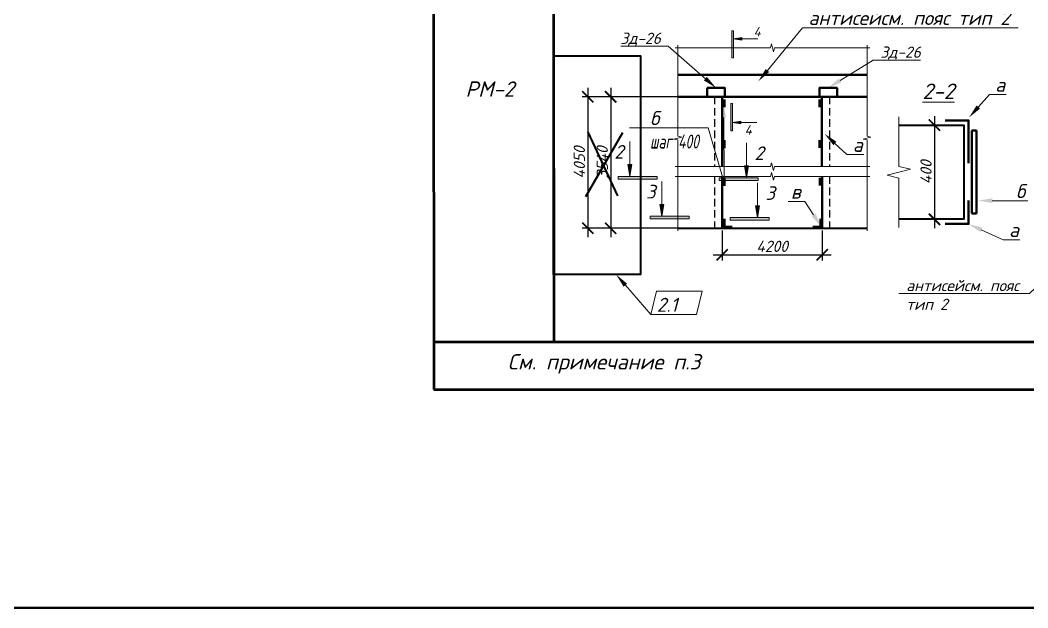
# Model space of a CAD drawing. Header units: millimetres. Extents: x -82276 to 69119, y 30132 to 86759.
# Drawn here: x -65489 to -48702, y 30132 to 39921 of the extents above; entities that cross this region are included whole.
import ezdxf
from ezdxf import colors
from ezdxf.entities.mleader import LeaderData, LeaderLine
from ezdxf.enums import TextEntityAlignment as Align
from ezdxf.math import Vec2, Vec3

# ---------------------------------------------------------------- set-up
doc = ezdxf.new("R2010")
doc.units = ezdxf.units.MM
doc.header["$MEASUREMENT"] = 0
doc.linetypes.add('штриховая', pattern=[0.75, 0.5, -0.25])
doc.layers.get('0').update_dxf_attribs({"lineweight": 5})
for name, color, linetype, lineweight in [('#ME', 7, 'Continuous', 40), ('#Выноски', 150, 'Continuous', 15), ('#Рамка', 7, 'Continuous', 50), ('#стены наруж', 12, 'Continuous', 35), ('размеры', 7, 'Continuous', 5), ('стены наруж_Ном._пера__97', 7, 'Continuous', 5)]:
    doc.layers.add(name, color=color, linetype=linetype, lineweight=lineweight)
doc.layers.add('текст', color=7, linetype='Continuous')
doc.styles.add('GOST 2.304', font='isocpeui.ttf')
doc.styles.add('STEP PR', font='isocpeui.ttf')
doc.dimstyles.new('SPDS', dxfattribs={"dimscale": 50, "dimtxt": 2.5, "dimasz": 2.5, "dimexe": 1.25, "dimexo": 0.625, "dimtad": 1, "dimdec": 0, "dimrnd": 0.001, "dimtxsty": 'STEP PR', "dimblk": 'ARCHTICK', "dimcen": 2.5, "dimdle": 2, "dimclrd": 256, "dimclre": 256, "dimclrt": 7, "dimadec": 0, "dimazin": 2, "dimtfac": 0.75, "dimtdec": 0, "dimtmove": 1, "dimatfit": 3, "dimfxl": 1, "dimtolj": 1, "dimarcsym": 1})

# ---------------------------------------------------------------- blocks, each defined once
blk = doc.blocks.new('*U301')
at = {"color": 0, "linetype": 'ByBlock', "lineweight": -2}
for p, q in [((30.54, 0), (30.86, 1.25)), ((30.86, 1.25), (31.48, -1.25)), ((30.54, 0), (0, 0)), ((31.48, -1.25), (31.79, 0)), ((62.34, 0), (31.79, 0))]:
    blk.add_line(p, q, dxfattribs=at)
blk = doc.blocks.new('*U355')
at = {"color": 0, "linetype": 'ByBlock', "lineweight": -2}
for p, q in [((29.14, 0), (29.45, 1.25)), ((29.45, 1.25), (30.07, -1.25)), ((29.14, 0), (0, 0)), ((30.07, -1.25), (30.39, 0)), ((59.52, 0), (30.39, 0))]:
    blk.add_line(p, q, dxfattribs=at)
blk = doc.blocks.new('*U303')
at = {"ltscale": 100}
h = blk.add_hatch(color=256, dxfattribs=at)
h.dxf.hatch_style = 1
h.paths.add_polyline_path([(-85, 1070), (-35, 1070), (15, 1070), (-35, 770)])
h = blk.add_hatch(color=256, dxfattribs=at)
h.dxf.hatch_style = 1
h.paths.add_polyline_path([(665, 700), (665, 770), (-335, 770), (-335, 700)])
at = {"linetype": 'Continuous', "ltscale": 100}
for p, q in [((-85, 1070), (-35, 1070)), ((-35, 770), (-85, 1070)), ((-35, 770), (15, 1070)), ((15, 1070), (-35, 1070)), ((-335, 700), (-335, 770)), ((-335, 770), (665, 770)), ((665, 700), (-335, 700))]:
    blk.add_line(p, q, dxfattribs=at)
at = {"linetype": 'Continuous', "ltscale": 100, "extrusion": (-1, -1e-16, 0), "elevation": 35}
blk.add_lwpolyline([(-1660, 0), (-1070, 0)], dxfattribs=at)
at = {"linetype": 'Continuous', "ltscale": 100}
blk.add_lwpolyline([(665, 700), (665, 770)], dxfattribs=at)
at = {"ltscale": 100, "style": 'STEP PR'}
blk.add_attdef('Nh', text='', height=350, dxfattribs=at).set_placement((-192, 1222), align=Align.RIGHT)
blk = doc.blocks.new('*U304')
at = {"ltscale": 100}
h = blk.add_hatch(color=256, dxfattribs=at)
h.dxf.hatch_style = 1
h.paths.add_polyline_path([(1415, 1070), (1365, 1070), (1315, 1070), (1365, 770)])
h = blk.add_hatch(color=256, dxfattribs=at)
h.dxf.hatch_style = 1
h.paths.add_polyline_path([(1665, 700), (1665, 770), (665, 770), (665, 700)])
at = {"linetype": 'Continuous', "ltscale": 100}
for p, q in [((1365, 770), (1315, 1070)), ((1315, 1070), (1365, 1070)), ((1415, 1070), (1365, 1070)), ((1365, 770), (1415, 1070)), ((1665, 770), (665, 770)), ((665, 700), (1665, 700)), ((1665, 700), (1665, 770))]:
    blk.add_line(p, q, dxfattribs=at)
at = {"linetype": 'Continuous', "ltscale": 100, "extrusion": (1, -1e-16, 0), "elevation": 1365}
blk.add_lwpolyline([(1660, 0), (1070, 0)], dxfattribs=at)
at = {"linetype": 'Continuous', "ltscale": 100}
blk.add_lwpolyline([(665, 700), (665, 770)], dxfattribs=at)
at = {"ltscale": 100, "style": 'STEP PR'}
blk.add_attdef('Nh', text='', height=350, dxfattribs=at).set_placement((1799, 1222), align=Align.RIGHT)
blk = doc.blocks.new('_ArchTick')
at = {"color": 0, "linetype": 'ByBlock', "const_width": 0.15}
blk.add_lwpolyline([(-0.5, -0.5), (0.5, 0.5)], dxfattribs=at)
blk = doc.blocks.new('*D351')
at = {"layer": 'Defpoints', "color": 0, "transparency": 16777216}
for p in [(-53796, 36464), (-52128, 36464), (-52128, 36013)]:
    blk.add_point(p, dxfattribs=at)
at = {"layer": 'размеры', "lineweight": -2, "transparency": 16777216}
for p, q in [((-53796, 36417), (-53796, 35919)), ((-52128, 36417), (-52128, 35919)), ((-53946, 36013), (-51978, 36013))]:
    blk.add_line(p, q, dxfattribs=at)
at = {"layer": 'размеры', "lineweight": -2, "transparency": 16777216, "xscale": 187.5, "yscale": 187.5, "zscale": 187.5, "rotation": 180}
blk.add_blockref('_ArchTick', (-53796, 36013), dxfattribs=at)
at = {"layer": 'размеры', "lineweight": -2, "transparency": 16777216, "xscale": 187.5, "yscale": 187.5, "zscale": 187.5}
blk.add_blockref('_ArchTick', (-52128, 36013), dxfattribs=at)
at = {"layer": 'размеры', "color": 7, "transparency": 16777216, "insert": (-52962, 36154), "char_height": 187.5, "attachment_point": 5, "style": 'STEP PR'}
blk.add_mtext('\\A1;4200', dxfattribs=at)
blk = doc.blocks.new('*D353')
at = {"layer": 'Defpoints', "color": 0, "transparency": 16777216}
for p in [(-54455, 38644), (-55652, 36455), (-54455, 36455)]:
    blk.add_point(p, dxfattribs=at)
at = {"layer": 'размеры', "lineweight": -2, "transparency": 16777216}
for p, q in [((-55652, 38794), (-55652, 36305)), ((-54502, 38644), (-55745, 38644)), ((-54502, 36455), (-55745, 36455))]:
    blk.add_line(p, q, dxfattribs=at)
at = {"layer": 'размеры', "lineweight": -2, "transparency": 16777216, "xscale": 187.5, "yscale": 187.5, "zscale": 187.5}
for p, rotation in [((-55652, 38644), 90), ((-55652, 36455), 270)]:
    blk.add_blockref('_ArchTick', p, dxfattribs=dict(at, rotation=rotation))
at = {"layer": 'размеры', "color": 7, "transparency": 16777216, "insert": (-55792, 37550), "char_height": 187.5, "attachment_point": 5, "rotation": 90, "style": 'STEP PR'}
blk.add_mtext('\\A1;3540', dxfattribs=at)
blk = doc.blocks.new('*U340')
at = {"color": 0, "linetype": 'ByBlock', "lineweight": -2}
for p, q in [((5.28, 0), (5.59, 1.25)), ((5.59, 1.25), (6.22, -1.25)), ((5.28, 0), (0, 0)), ((6.22, -1.25), (6.53, 0)), ((11.81, 0), (6.53, 0))]:
    blk.add_line(p, q, dxfattribs=at)
blk = doc.blocks.new('*D354')
at = {"layer": 'Defpoints', "color": 0, "transparency": 16777216}
for p in [(-49769, 38173), (-50258, 36604), (-49769, 36604)]:
    blk.add_point(p, dxfattribs=at)
at = {"layer": 'размеры', "lineweight": -2, "transparency": 16777216}
for p, q in [((-50258, 38323), (-50258, 36454)), ((-49816, 38173), (-50352, 38173)), ((-49816, 36604), (-50352, 36604))]:
    blk.add_line(p, q, dxfattribs=at)
at = {"layer": 'размеры', "lineweight": -2, "transparency": 16777216, "xscale": 187.5, "yscale": 187.5, "zscale": 187.5}
for p, rotation in [((-50258, 38173), 90), ((-50258, 36604), 270)]:
    blk.add_blockref('_ArchTick', p, dxfattribs=dict(at, rotation=rotation))
at = {"layer": 'размеры', "color": 7, "transparency": 16777216, "insert": (-50399, 37388), "char_height": 187.5, "attachment_point": 5, "rotation": 90, "style": 'STEP PR'}
blk.add_mtext('\\A1;400', dxfattribs=at)
blk = doc.blocks.new('*U271')
at = {"linetype": 'ByBlock', "ltscale": 100}
h = blk.add_hatch(color=256, dxfattribs=at)
h.dxf.hatch_style = 1
h.paths.add_polyline_path([(35, 1000), (-35, 1000), (-35, 0), (35, 0)])
h = blk.add_hatch(color=256, dxfattribs=at)
h.dxf.hatch_style = 1
h.paths.add_polyline_path([(335, 750), (335, 700), (335, 650), (35, 700)])
for p, q in [((-35, 1000), (35, 1000)), ((-35, 0), (-35, 1000)), ((35, 1000), (35, 0)), ((35, 700), (335, 750)), ((335, 750), (335, 700)), ((35, 700), (335, 650)), ((335, 650), (335, 700)), ((35, 0), (-35, 0))]:
    blk.add_line(p, q, dxfattribs=at)
at = {"linetype": 'ByBlock', "ltscale": 100, "extrusion": (0, 1, 0), "elevation": 700}
blk.add_lwpolyline([(-925, 0), (-335, 0)], dxfattribs=at)
at = {"ltscale": 100, "style": 'STEP PR'}
blk.add_attdef('Nv', text='', height=350, dxfattribs=at).set_placement((781, 790), align=Align.RIGHT)
blk = doc.blocks.new('*U272')
at = {"linetype": 'ByBlock', "ltscale": 100}
h = blk.add_hatch(color=256, dxfattribs=at)
h.dxf.hatch_style = 1
h.paths.add_polyline_path([(35, 0), (-35, 0), (-35, -1000), (35, -1000)])
h = blk.add_hatch(color=256, dxfattribs=at)
h.dxf.hatch_style = 1
h.paths.add_polyline_path([(335, -750), (335, -700), (335, -650), (35, -700)])
for p, q in [((35, 0), (-35, 0)), ((-35, 0), (-35, -1000)), ((35, -1000), (35, 0)), ((35, -700), (335, -650)), ((35, -700), (335, -750)), ((335, -650), (335, -700)), ((335, -750), (335, -700)), ((-35, -1000), (35, -1000))]:
    blk.add_line(p, q, dxfattribs=at)
at = {"linetype": 'ByBlock', "ltscale": 100, "extrusion": (0, -1, 0), "elevation": 700}
blk.add_lwpolyline([(925, 0), (335, 0)], dxfattribs=at)
at = {"ltscale": 100, "style": 'STEP PR'}
blk.add_attdef('Nv', text='', height=350, dxfattribs=at).set_placement((781, -1140), align=Align.RIGHT)
blk = doc.blocks.new('*D369')
at = {"layer": 'Defpoints', "color": 0, "transparency": 16777216}
for p in [(-54836, 38644), (-56033, 36455), (-54836, 36455)]:
    blk.add_point(p, dxfattribs=at)
at = {"layer": 'размеры', "lineweight": -2, "transparency": 16777216}
for p, q in [((-56033, 38794), (-56033, 36305)), ((-54883, 38644), (-56127, 38644)), ((-54883, 36455), (-56127, 36455))]:
    blk.add_line(p, q, dxfattribs=at)
at = {"layer": 'размеры', "lineweight": -2, "transparency": 16777216, "xscale": 187.5, "yscale": 187.5, "zscale": 187.5}
for p, rotation in [((-56033, 38644), 90), ((-56033, 36455), 270)]:
    blk.add_blockref('_ArchTick', p, dxfattribs=dict(at, rotation=rotation))
at = {"layer": 'размеры', "color": 7, "transparency": 16777216, "insert": (-56174, 37550), "char_height": 187.5, "attachment_point": 5, "rotation": 90, "style": 'STEP PR'}
blk.add_mtext('\\A1;4050', dxfattribs=at)

msp = doc.modelspace()

# ---------------------------------------------------------------- linework, layer by layer
at = {"layer": '#ME'}
for points in [[(-54532.2, 39008.5), (-51381.7, 39008.5)], [(-54532.2, 38644.5), (-51381.7, 38644.5)], [(-53796, 38644.5), (-53796, 37481.6)], [(-52131.6, 38644.5), (-52131.6, 37481.6)], [(-53757, 38469.3), (-53757, 38599.3)], [(-52174.4, 38472.4), (-52174.9, 38602.4)], [(-50080.7, 38250.6), (-49690.7, 38250.6), (-49690.7, 37539.4)], [(-49635.1, 38082.3), (-49635.1, 36699)], [(-49635.1, 38082.3), (-49555.1, 38082.3)], [(-49555.1, 38082.3), (-49555.1, 36699)], [(-53757, 37790.5), (-53757, 37920.5)], [(-52171.8, 37793.6), (-52172.3, 37923.6)], [(-53796, 37319.8), (-53796, 36455.4)], [(-53757, 37162.8), (-53757, 37292.8)], [(-52169.3, 37165.9), (-52169.8, 37295.9)], [(-52130.9, 37319.8), (-52127.6, 36455.4)], [(-50080.7, 36526), (-49690.7, 36526), (-49690.7, 36916)], [(-53757, 36611.4), (-53757, 36481.4), (-53627, 36481.4)], [(-52156.9, 36611.4), (-52156.9, 36481.4), (-52286.9, 36481.4)], [(-49635.1, 36699), (-49555.1, 36699)]]:
    msp.add_lwpolyline(points, dxfattribs=at)
for points in [[(-54043.7, 38793.2), (-53749.6, 38793.2), (-53749.6, 38644.5), (-54043.7, 38644.5)], [(-51880, 38793.2), (-52174, 38793.2), (-52174, 38644.5), (-51880, 38644.5)]]:
    msp.add_lwpolyline(points, close=True, dxfattribs=at)
at = {"layer": '#ME', "linetype": 'штриховая', "lineweight": 25, "ltscale": 250}
for points in [[(-53920.2, 38644.5), (-53920.2, 37481.6)], [(-52007.4, 38644.5), (-52007.4, 37481.6)], [(-53920.2, 37319.8), (-53920.2, 36455.4)], [(-52007.4, 37319.8), (-52007.4, 36455.4)]]:
    msp.add_lwpolyline(points, dxfattribs=at)
at = {"layer": '#Выноски'}
msp.add_lwpolyline([(-54981.2, 35016.1), (-54219.6, 35016.1), (-54129.6, 35405.4), (-54891.2, 35405.4)], close=True, dxfattribs=at)
at = {"layer": '#Рамка', "linetype": 'Continuous', "ltscale": 100}
for p, q in [((-58613.6, 48119.8), (-58597.5, 33767.9)), ((-56613.6, 48119.8), (-56598.5, 34561.4)), ((-58597.5, 34561.4), (-45597.5, 34561.4)), ((-58597.5, 33767.9), (-45597.5, 33767.9))]:
    msp.add_line(p, q, dxfattribs=at)
at = {"layer": '#стены наруж'}
msp.add_lwpolyline([(-56603.8, 39325.4), (-55154.6, 39325.4), (-55154.6, 35683.5), (-56603.8, 35683.5)], close=True, dxfattribs=at)
for points in [[(-53796, 37481.6), (-53796, 38644.5), (-54532.2, 38644.5)], [(-52131.6, 37481.6), (-52136.1, 38644.5), (-51381.7, 38644.5)], [(-50853, 38172.6), (-49768.7, 38172.6), (-49768.7, 36604), (-50853, 36604)], [(-56066.6, 36984.9), (-55450.9, 38051.1)], [(-56033.5, 38056.7), (-55539.8, 36993.6)], [(-53796, 36455.4), (-53796, 37319.8)], [(-52127.6, 36455.4), (-52130.9, 37319.8)], [(-54532.2, 36455.4), (-51381.7, 36455.4)]]:
    msp.add_lwpolyline(points, dxfattribs=at)
at = {"color": 210}
msp.add_lwpolyline([(-53796, 36455.4), (-52127.6, 36455.4)], dxfattribs=at)
at = {"layer": 'стены наруж_Ном._пера__97', "color": 3, "lineweight": 40}
msp.add_lwpolyline([(-82275.7, 86759), (55717.2, 86759), (55717.2, 30132.2), (-82275.7, 30132.2)], close=True, dxfattribs=at)

# ---------------------------------------------------------------- block references
ref = msp.add_blockref('*U271', (-53619.1, 39291.2), dxfattribs=dict(xscale=0.455, yscale=0.455, zscale=0.455))
ref.add_attrib('Nv', '4', dxfattribs={"ltscale": 100, "height": 159.2, "style": 'STEP PR'}).set_placement((-53152, 39650.7), align=Align.RIGHT)
at = {"rotation": 90}
for name, p, xscale, yscale, zscale in [('*U355', (-54532.2, 36409.9), 52, 52, 52), ('*U355', (-51381.7, 36409.9), 52, 52, 52), ('*U340', (-50853, 36467.5), 156, 156, 156)]:
    msp.add_blockref(name, p, dxfattribs=dict(at, xscale=xscale, yscale=yscale, zscale=zscale))
at = {"xscale": 52, "yscale": 52, "zscale": 52}
for p in [(-54577.7, 39459.6), (-54577.7, 37481.6), (-54577.7, 37319.8)]:
    msp.add_blockref('*U301', p, dxfattribs=at)
ref = msp.add_blockref('*U272', (-53636.1, 38533.1), dxfattribs=dict(xscale=0.455, yscale=0.455, zscale=0.455))
ref.add_attrib('Nv', '4', dxfattribs={"ltscale": 100, "height": 159.2, "style": 'STEP PR'}).set_placement((-53301, 38014.4), align=Align.RIGHT)
at = {"xscale": 0.65, "yscale": 0.65, "zscale": 0.65}
for p, values in [((-55311.5, 36819.3), {'Nh': '2'}), ((-54778.3, 36156.2), {'Nh': '3'})]:
    msp.add_blockref('*U303', p, dxfattribs=at).add_auto_attribs(values)
ref = msp.add_blockref('*U304', (-54277.8, 36796.5), dxfattribs=dict(xscale=0.65, yscale=0.65, zscale=0.65))
ref.add_attrib('Nh', '2', dxfattribs={"ltscale": 100, "height": 227.5, "style": 'STEP PR'}).set_placement((-53100.2, 37590.7), align=Align.RIGHT)
ref = msp.add_blockref('*U304', (-54091.6, 36133.4), dxfattribs=dict(xscale=0.65, yscale=0.65, zscale=0.65))
ref.add_attrib('Nh', '3', dxfattribs={"ltscale": 100, "height": 227.5, "style": 'STEP PR'}).set_placement((-52914, 36927.6), align=Align.RIGHT)

# ---------------------------------------------------------------- texts
at = {"layer": 'размеры', "color": 7, "insert": (-50191.4, 38736.4), "char_height": 260, "width": 596.527, "attachment_point": 5, "style": 'STEP PR'}
msp.add_mtext('\\A1;{\\L2-2}', dxfattribs=at)
at = {"layer": 'текст', "ltscale": 100, "char_height": 256.564, "attachment_point": 1, "style": 'GOST 2.304'}
for s, width, heights, insert in [('\\pi985.22;\\P\\pi556.16;РМ-2', 1970.449, [2370.7], (-58626.5, 39329.2)), ('См. примечание п.3', 11334.191, [1852], (-57368.3, 34359.9))]:
    msp.add_mtext_dynamic_manual_height_columns(s, width=width, gutter_width=1250, heights=heights, dxfattribs=dict(at, insert=insert))

# ---------------------------------------------------------------- dimensions: what is measured, and where the dimension line sits
at = {"layer": 'размеры'}
for base, p1, p2, text, override, picture, middle in [((-56033.3, 36455.4), (-54836.3, 38644.5), (-54836.3, 36455.4), '4050', {"dimscale": 75}, '*D369', (-56173.9, 37549.9)), ((-55651.7, 36455.4), (-54454.7, 38644.5), (-54454.7, 36455.4), '3540', {"dimscale": 75}, '*D353', (-55792.3, 37549.9)), ((-50258.4, 36604), (-49768.7, 38172.6), (-49768.7, 36604), '400', {"dimscale": 75, "dimlfac": 0.333333}, '*D354', (-50399, 37388.3))]:
    dim = msp.add_linear_dim(base=base, p1=p1, p2=p2, angle=90, text=text, dimstyle='SPDS', override=override, dxfattribs=at)
    dim.commit()
    dim.dimension.update_dxf_attribs({"geometry": picture, "text_midpoint": middle})
dim = msp.add_linear_dim(base=(-52127.6, 36013.2), p1=(-53796, 36464.2), p2=(-52127.6, 36464.2), text='4200', dimstyle='SPDS', override={"dimscale": 75}, dxfattribs=at)
dim.commit()
dim.dimension.update_dxf_attribs({"geometry": '*D351', "text_midpoint": (-52961.8, 36153.9)})

# ---------------------------------------------------------------- leaders
at = {"layer": '#Выноски'}
ml = msp.add_multileader_mtext('Standard', dxfattribs=at)
ml.set_content('\\A1;антисейсм. пояс тип 2', color=256, style='STEP PR')
ml.set_leader_properties(color=256, linetype='ByLayer', lineweight=-1)
ml.build(insert=Vec2(0, 0))
ml.multileader.update_dxf_attribs({"text_left_attachment_type": 6, "text_right_attachment_type": 6, "dogleg_length": 0, "arrow_head_size": 234, "scale": 0.75})
ctx = ml.context
ctx.base_point, ctx.scale, ctx.char_height, ctx.arrow_head_size, ctx.landing_gap_size, ctx.plane_origin = Vec3(-52454.1, 39794.5), 0.75, 234, 234, 97.5, Vec3(-43418.4, 18409.6)
ctx.left_attachment, ctx.right_attachment = 6, 6
notes = []
notes.append((ctx, [(0, (1, 1, 0), (-52454.1, 39794.5), (1, 0), 0, [(0, [(-53191.2, 38902.2)], 0, [])])]))
ctx.mtext.insert, ctx.mtext.rotation, ctx.mtext.width, ctx.mtext.flow_direction = Vec3(-52356.6, 40075.3), 6.2831853, 6248.926, 5
ml = msp.add_multileader_mtext('Standard', dxfattribs=at)
ml.set_content('\\A1;{\\C7;Зд-26}', color=256, style='STEP PR')
ml.set_leader_properties(color=256, linetype='ByLayer', lineweight=-1)
ml.build(insert=Vec2(0, 0))
ml.multileader.update_dxf_attribs({"text_left_attachment_type": 6, "text_right_attachment_type": 6, "dogleg_length": 0, "arrow_head_size": 234, "scale": 0.75})
ctx = ml.context
ctx.base_point, ctx.scale, ctx.char_height, ctx.arrow_head_size, ctx.landing_gap_size, ctx.plane_origin = Vec3(-55585.8, 39487.8), 0.75, 187.5, 234, 97.5, Vec3(-44560.2, 19154.2)
ctx.left_attachment, ctx.right_attachment = 6, 6
notes.append((ctx, [(1, (1, 1, 0), (-54696.2, 39487.8), (-1, 0), 0, [(0, [(-53896.7, 38793.2)], 0, [])])]))
ctx.mtext.insert, ctx.mtext.rotation, ctx.mtext.width, ctx.mtext.defined_height, ctx.mtext.flow_direction = Vec3(-55488.3, 39712.8), 6.2831853, 1764.103, 443.4, 5
ml = msp.add_multileader_mtext('Standard', dxfattribs=at)
ml.set_content('\\A1;{\\C7;Зд-26}', color=256, style='STEP PR')
ml.set_leader_properties(color=256, linetype='ByLayer', lineweight=-1)
ml.build(insert=Vec2(0, 0))
ml.multileader.update_dxf_attribs({"text_left_attachment_type": 6, "text_right_attachment_type": 6, "dogleg_length": 0, "arrow_head_size": 234, "scale": 0.75})
ctx = ml.context
ctx.base_point, ctx.scale, ctx.char_height, ctx.arrow_head_size, ctx.landing_gap_size, ctx.plane_origin = Vec3(-51278.2, 39257.5), 0.75, 187.5, 234, 97.5, Vec3(-61363.4, 19154.2)
ctx.left_attachment, ctx.right_attachment, ctx.text_align_type = 6, 6, 2
notes.append((ctx, [(0, (1, 1, 0), (-51278.2, 39257.5), (1, 0), 0, [(0, [(-52027, 38793.2)], 0, [])])]))
ctx.mtext.insert, ctx.mtext.defined_height, ctx.mtext.alignment, ctx.mtext.flow_direction = Vec3(-50486.1, 39482.5), 232.3, 3, 5
ml = msp.add_multileader_mtext('Standard', dxfattribs=at)
ml.set_content('\\A1;a', color=256, style='STEP PR')
ml.set_leader_properties(color=256, linetype='ByLayer', lineweight=-1)
ml.build(insert=Vec2(0, 0))
ml.multileader.update_dxf_attribs({"text_left_attachment_type": 6, "text_right_attachment_type": 6, "dogleg_length": 0, "arrow_head_size": 234, "scale": 0.75})
ctx = ml.context
ctx.base_point, ctx.scale, ctx.char_height, ctx.arrow_head_size, ctx.landing_gap_size, ctx.plane_origin = Vec3(-49343.6, 38681.8), 0.75, 234, 234, 97.5, Vec3(-39761.9, 17357.3)
ctx.left_attachment, ctx.right_attachment = 6, 6
notes.append((ctx, [(0, (1, 1, 0), (-49343.6, 38681.8), (1, 0), 0, [(0, [(-49681.9, 38300.2)], 0, [])])]))
ctx.mtext.insert, ctx.mtext.rotation, ctx.mtext.flow_direction = Vec3(-49246.1, 38962.6), 6.2831853, 5
ml = msp.add_multileader_mtext('Standard', dxfattribs=at)
ml.set_content('\\A1;б\\P{\\W0.7;шаг 400}', color=256, style='STEP PR')
ml.set_leader_properties(color=256, linetype='ByLayer', lineweight=-1)
ml.build(insert=Vec2(0, 0))
ml.multileader.update_dxf_attribs({"text_left_attachment_type": 6, "text_right_attachment_type": 6, "dogleg_length": 0, "arrow_head_size": 234, "scale": 0.75})
ctx = ml.context
ctx.base_point, ctx.scale, ctx.char_height, ctx.arrow_head_size, ctx.landing_gap_size, ctx.plane_origin = Vec3(-55093.4, 38126.2), 0.75, 234, 234, 97.5, Vec3(-47176.4, 17322.8)
ctx.left_attachment, ctx.right_attachment = 6, 6
notes.append((ctx, [(1, (1, 1, 0), (-54030.1, 38126.2), (-1, 0), 0, [(1, [(-53770, 38534.3), (-53759.7, 37219)], 0, [])])]))
ctx.mtext.insert, ctx.mtext.rotation, ctx.mtext.width, ctx.mtext.flow_direction = Vec3(-54995.9, 38407), 6.2831853, 1624.422, 5
ml = msp.add_multileader_mtext('Standard', dxfattribs=at)
ml.set_content('\\A1;a', color=256, style='STEP PR')
ml.set_leader_properties(color=256, linetype='ByLayer', lineweight=-1)
ml.build(insert=Vec2(0, 0))
ml.multileader.update_dxf_attribs({"text_left_attachment_type": 6, "text_right_attachment_type": 6, "dogleg_length": 0, "arrow_head_size": 234, "scale": 0.75})
ctx = ml.context
ctx.base_point, ctx.scale, ctx.char_height, ctx.arrow_head_size, ctx.landing_gap_size, ctx.plane_origin = Vec3(-51716, 37681), 0.75, 234, 234, 97.5, Vec3(-42765.1, 16987.6)
ctx.left_attachment, ctx.right_attachment = 6, 6
notes.append((ctx, [(0, (1, 1, 0), (-51716, 37681), (1, 0), 0, [(0, [(-52087.4, 38027.8)], 0, [])])]))
ctx.mtext.insert, ctx.mtext.rotation, ctx.mtext.flow_direction = Vec3(-51618.5, 37961.8), 6.2831853, 5
ml = msp.add_multileader_mtext('Standard', dxfattribs=at)
ml.set_content('\\A1;в', color=256, style='STEP PR')
ml.set_leader_properties(color=256, linetype='ByLayer', lineweight=-1)
ml.build(insert=Vec2(0, 0))
ml.multileader.update_dxf_attribs({"text_left_attachment_type": 6, "text_right_attachment_type": 6, "dogleg_length": 0, "arrow_head_size": 234, "scale": 0.75})
ctx = ml.context
ctx.base_point, ctx.scale, ctx.char_height, ctx.arrow_head_size, ctx.landing_gap_size, ctx.plane_origin = Vec3(-52747.7, 36899.9), 0.75, 234, 234, 97.5, Vec3(-42759.4, 16120.4)
ctx.left_attachment, ctx.right_attachment = 6, 6
notes.append((ctx, [(1, (1, 1, 0), (-52416, 36899.9), (-1, 0), 0, [(0, [(-52143.9, 36481.4)], 0, [])])]))
ctx.mtext.insert, ctx.mtext.rotation, ctx.mtext.flow_direction = Vec3(-52650.2, 37180.7), 6.2831853, 5
ml = msp.add_multileader_mtext('Standard', dxfattribs=at)
ml.set_content('\\A1;б', color=256, style='STEP PR')
ml.set_leader_properties(color=256, linetype='ByLayer', lineweight=-1)
ml.build(insert=Vec2(0, 0))
ml.multileader.update_dxf_attribs({"text_left_attachment_type": 6, "text_right_attachment_type": 6, "dogleg_length": 0, "arrow_head_size": 234, "scale": 0.75})
ctx = ml.context
ctx.base_point, ctx.scale, ctx.char_height, ctx.arrow_head_size, ctx.landing_gap_size, ctx.plane_origin = Vec3(-48998.1, 36909.4), 0.75, 234, 234, 97.5, Vec3(-39444.2, 15983.3)
ctx.left_attachment, ctx.right_attachment = 6, 6
notes.append((ctx, [(0, (1, 1, 0), (-48998.1, 36909.4), (1, 0), 0, [(0, [(-49528.8, 36917.5)], 0, [])])]))
ctx.mtext.insert, ctx.mtext.rotation, ctx.mtext.flow_direction = Vec3(-48900.6, 37190.2), 6.2831853, 5
ml = msp.add_multileader_mtext('Standard', dxfattribs=at)
ml.set_content('\\A1;a', color=256, style='STEP PR')
ml.set_leader_properties(color=256, linetype='ByLayer', lineweight=-1)
ml.build(insert=Vec2(0, 0))
ml.multileader.update_dxf_attribs({"text_left_attachment_type": 6, "text_right_attachment_type": 6, "dogleg_length": 0, "arrow_head_size": 234, "scale": 0.75})
ctx = ml.context
ctx.base_point, ctx.scale, ctx.char_height, ctx.arrow_head_size, ctx.landing_gap_size, ctx.plane_origin = Vec3(-49113.2, 36263.7), 0.75, 234, 234, 97.5, Vec3(-39943.6, 14957.9)
ctx.left_attachment, ctx.right_attachment = 6, 6
notes.append((ctx, [(0, (1, 1, 0), (-49113.2, 36263.7), (1, 0), 0, [(0, [(-49690.7, 36526)], 0, [])])]))
ctx.mtext.insert, ctx.mtext.rotation, ctx.mtext.flow_direction = Vec3(-49015.7, 36544.5), 6.2831853, 5
ml = msp.add_multileader_mtext('Standard', dxfattribs=at)
ml.set_content('\\A1;антисейсм. пояс\\Pтип 2', color=256, style='STEP PR')
ml.set_leader_properties(color=256, linetype='ByLayer', lineweight=-1)
ml.build(insert=Vec2(0, 0))
ml.multileader.update_dxf_attribs({"text_left_attachment_type": 6, "text_right_attachment_type": 6, "dogleg_length": 0, "arrow_head_size": 234, "scale": 0.75})
ctx = ml.context
ctx.base_point, ctx.scale, ctx.char_height, ctx.arrow_head_size, ctx.landing_gap_size, ctx.plane_origin = Vec3(-50826, 35369.6), 0.75, 187.5, 234, 97.5, Vec3(-37347.3, 15217.8)
ctx.left_attachment, ctx.right_attachment = 6, 6
notes.append((ctx, [(1, (1, 1, 0), (-48672.8, 35369.6), (-1, 0), 0, [(0, [(-47962.3, 36050.4)], 0, [])])]))
ctx.mtext.insert, ctx.mtext.rotation, ctx.mtext.flow_direction = Vec3(-50728.5, 35594.6), 6.2831853, 5
ml = msp.add_multileader_mtext('Standard', dxfattribs=at)
ml.set_content('\\A1;{\\C7;2.1}', color=256, style='STEP PR')
ml.set_leader_properties(color=256, linetype='ByLayer', lineweight=-1)
ml.build(insert=Vec2(0, 0))
ml.multileader.update_dxf_attribs({"text_left_attachment_type": 6, "text_right_attachment_type": 6, "dogleg_length": 0, "arrow_head_size": 234, "scale": 0.75})
ctx = ml.context
ctx.base_point, ctx.scale, ctx.char_height, ctx.arrow_head_size, ctx.landing_gap_size, ctx.plane_origin = Vec3(-54981.2, 35016.1), 0.75, 234, 234, 97.5, Vec3(-45277.9, 15112.9)
ctx.left_attachment, ctx.right_attachment = 6, 6
notes.append((ctx, [(0, (1, 1, 0), (-54981.2, 35016.1), (1, 0), 0, [(0, [(-55560.8, 35683.5)], 0, [])])]))
ctx.mtext.insert, ctx.mtext.rotation, ctx.mtext.flow_direction = Vec3(-54883.7, 35296.9), 6.2831853, 5
for ctx, leaders in notes:
    for number, flags, end, landing, length, lines in leaders:
        leader = LeaderData()
        leader.index, (leader.has_last_leader_line, leader.has_dogleg_vector, leader.attachment_direction) = number, flags
        leader.last_leader_point, leader.dogleg_vector, leader.dogleg_length = Vec3(end), Vec3(landing), length
        for number, points, colour, breaks in lines:
            line = LeaderLine()
            line.index, line.vertices, line.color, line.breaks = number, Vec3.list(points), colors.encode_raw_color(colour), breaks
            leader.lines.append(line)
        ctx.leaders.append(leader)

doc.saveas('drawing.dxf')
